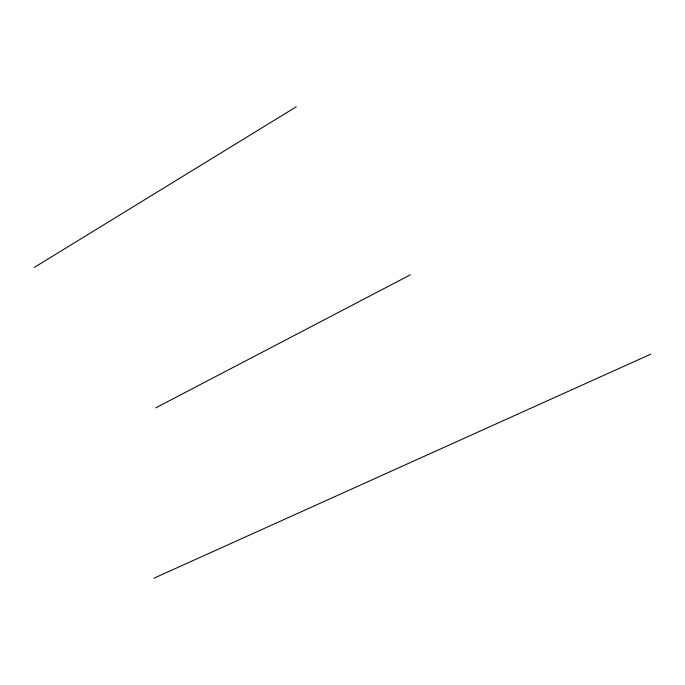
<?xml version="1.0" encoding="UTF-8"?>
<svg xmlns="http://www.w3.org/2000/svg" width="685" height="685" viewBox="0 0 685 685"><rect width="100%" height="100%" fill="white"/><g stroke="black" fill="none" stroke-linecap="round" stroke-linejoin="round"><path stroke-width="1.03" d="M34.25 267.441L296.271 106.791M155.743 407.858L410.375 274.822M153.919 578.208L650.75 354.162"/></g></svg>
